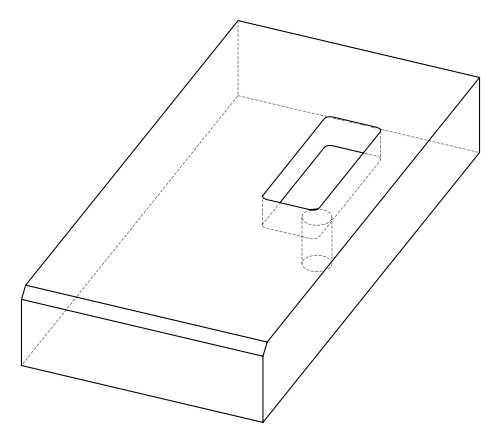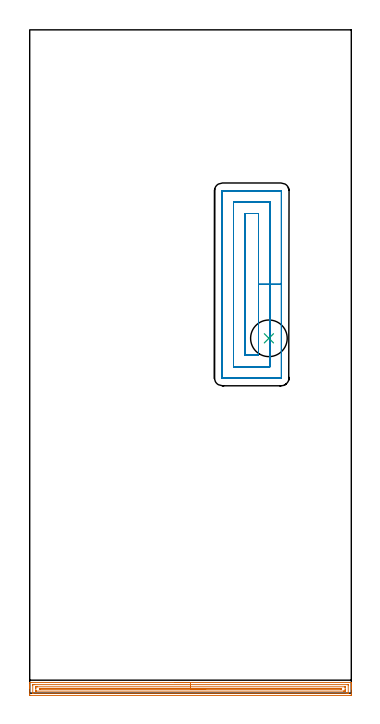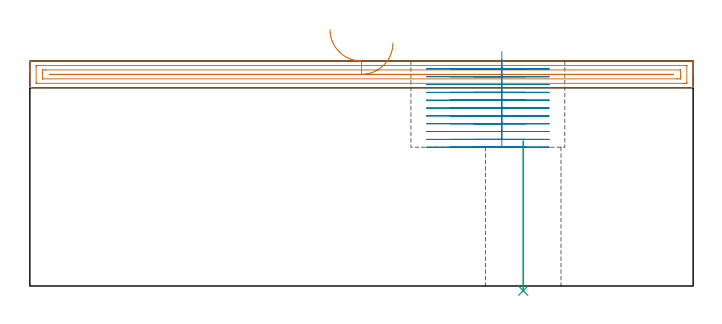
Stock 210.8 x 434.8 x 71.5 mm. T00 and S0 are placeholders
(PLAN: 3 operations, 2 tool changes, 25.8 min)
(1 AREA_MILL | FG_CHAMFER_SURFACE | UGT0205_001 | 6.89 min | 7615 mm3)
(2 MILL_RECTANGULAR_POCKET | POCKET_RECTANGULAR_STRAIGHT | NXT0201_013 | Follow Part, ap 2.5, ae 75% | 18.71 min | 177464 mm3)
(3 INDEXABLE_INSERT_DRILL_THROUGH_HOLE_FROM_SOLID | STEP1HOLE | UGT0302_003 | 0.2 min | 19922 mm3)
(TOOL UGT0205_001 | Chamfer Mill 20 x 3 x 45 deg. | D20 FL50 Z2)
(TOOL NXT0201_013 | ENDMILL 10mm | D10 FL30 Z4)
(TOOL UGT0302_003 | Indexable Insert Drill 24mm | D24 PA180 FL50 Z2)
(OP 1 AREA_MILL)
G17 G21 G94 G90
T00 M6
G54
G17 G0 G90 X95.4 Y7. S1061 M3
G43 Z81.5 H0
G94 G1 X95.438 Z80.628 F250.
X95.552 Z79.763
X95.741 Z78.912
X96.003 Z78.08
X96.337 Z77.274
X96.74 Z76.5
X97.209 Z75.764
X97.74 Z75.072
X98.329 Z74.429
X98.972 Z73.839
X99.664 Z73.308
X100.4 Z72.84
X101.174 Z72.437
X101.98 Z72.103
X102.812 Z71.841
X103.664 Z71.652
X104.528 Z71.538
X105.4 Z71.5
X210.648
X210.79 Y6.997 Z71.488
X210.798 Y6.891 Z71.383
X210.8 Y6.779 Z71.278
Y6.08 Z70.58
Y5.526 Z70.026
Y4.931 Z69.427
Y4.633 Z69.13
Y4.059 Z68.555
Y3.761 Z68.258
Y3.186 Z67.681
Y2.752 Z67.248
Y-0.888 Z63.609
X210.797 Y-1.176 Z63.321
X210.79 Y-1.493 Z63.004
X210.531 Y-1.498 Z63.001
X210.202 Y-1.5 Z63.
X0.598
X0.269 Y-1.498 Z63.001
X0.01 Y-1.493 Z63.004
X0. Y-1.176 Z63.321
Y3.186 Z67.681
Y3.761 Z68.258
Y4.059 Z68.555
Y4.633 Z69.13
Y4.931 Z69.427
Y5.526 Z70.026
Y6.779 Z71.278
X0.002 Y6.891 Z71.383
X0.01 Y6.997 Z71.488
X0.152 Y7. Z71.5
X105.4
Y5.586 Z70.086
X208.418 Y5.585 Z70.085
X208.642
X208.757 Y5.581 Z70.081
X208.782 Y5.579 Z70.079
X208.791 Y5.569 Z70.069
X208.794 Y5.547 Z70.047
X208.799 Y5.43 Z69.93
X208.8 Y0.196 Z64.696
X208.797 Y0.071 Z64.571
X208.791 Y-0.028 Z64.472
X208.785 Y-0.079 Z64.421
X208.752 Y-0.08 Z64.42
X208.418 Y-0.084 Z64.416
X208.195 Y-0.086 Z64.414
X207.526
X2.382
X2.159 Y-0.085 Z64.415
X2.043 Y-0.081 Z64.419
X2.018 Y-0.079 Z64.421
X2.01 Y-0.069 Z64.431
X2.006 Y-0.047 Z64.453
X2.001 Y0.07 Z64.57
X2. Y5.304 Z69.804
X2.003 Y5.429 Z69.929
X2.009 Y5.528 Z70.028
X2.015 Y5.579 Z70.079
X2.048 Y5.58 Z70.08
X2.382 Y5.584 Z70.084
X2.605 Y5.585 Z70.085
X3.274 Y5.586 Z70.086
X105.4
Y4.171 Z68.671
X206.634
X206.749 Y4.169 Z68.669
X206.781 Y4.166 Z68.666
X206.79 Y4.164 Z68.664
X206.793 Y4.155 Z68.655
X206.798 Y4.113 Z68.613
X206.799 Y4.059 Z68.559
X206.8 Y3.896 Z68.396
Y2.314 Z66.814
Y2.152 Z66.652
X206.792 Y1.441 Z65.941
X206.79 Y1.362 Z65.862
X206.78 Y1.335 Z65.835
X206.745 Y1.333 Z65.833
X206.634 Y1.331 Z65.831
X205.858 Y1.329 Z65.829
X205.742 Y1.328 Z65.828
X4.166 Y1.329 Z65.829
X4.051 Y1.331 Z65.831
X4.019 Y1.334 Z65.834
X4.01 Y1.336 Z65.836
X4.007 Y1.345 Z65.845
X4.002 Y1.387 Z65.887
X4.001 Y1.441 Z65.941
X4. Y1.604 Z66.104
Y3.186 Z67.686
Y3.348 Z67.848
X4.008 Y4.059 Z68.559
X4.01 Y4.139 Z68.639
X4.02 Y4.165 Z68.665
X4.055 Y4.167 Z68.667
X4.166 Y4.169 Z68.669
X4.942 Y4.171 Z68.671
X5.058
X105.4
Y2.757 Z67.257
X204.397
X204.412 Y2.756 Z67.256
X204.493 Y2.751 Z67.251
X204.406 Y2.748 Z67.248
X203.973 Y2.743 Z67.243
X203.958
X6.403
X6.388 Y2.744 Z67.244
X6.307 Y2.749 Z67.249
X6.394 Y2.752 Z67.252
X6.827 Y2.757 Z67.257
X6.842
X105.4
X106.272 Z67.295
X107.137 Z67.409
X107.988 Z67.598
X108.82 Z67.86
X109.626 Z68.194
X110.4 Z68.597
X111.136 Z69.066
X111.828 Z69.597
X112.471 Z70.186
X113.06 Z70.829
X113.592 Z71.522
X114.06 Z72.257
X114.463 Z73.031
X114.797 Z73.837
X115.059 Z74.669
X115.248 Z75.521
X115.362 Z76.386
X115.4 Z77.257
G0 Z81.5
M5
M2
(OP 2 MILL_RECTANGULAR_POCKET)
G17 G21 G94 G90
T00 M6
G54
G17 G0 G90 X150. Y247.458 S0 M3
G43 Z81.5 H0
Z74.5
G94 G1 Y267.95 Z69.009 F250.
Y314.4 F500.
X141.1
Y221.5
X150.
Y267.95
X157.5
Y321.9
X133.6
Y214.
X157.5
Y267.95
X165.
Y329.2
G3 X164.8 Y329.4 R0.2
G1 X126.3
G3 X126.1 Y329.2 R0.2
G1 Y206.7
G3 X126.3 Y206.5 R0.2
G1 X164.8
G3 X165. Y206.7 R0.2
G1 Y267.95
Y268.95
G0 X150. Y247.458 Z72.009
G1 Y267.95 Z66.518 F250.
Y314.4 F500.
X141.1
Y221.5
X150.
Y267.95
X157.5
Y321.9
X133.6
Y214.
X157.5
Y267.95
X165.
Y329.2
G3 X164.8 Y329.4 R0.2
G1 X126.3
G3 X126.1 Y329.2 R0.2
G1 Y206.7
G3 X126.3 Y206.5 R0.2
G1 X164.8
G3 X165. Y206.7 R0.2
G1 Y267.95
Y268.95
G0 X150. Y247.458 Z69.518
G1 Y267.95 Z64.027 F250.
Y314.4 F500.
X141.1
Y221.5
X150.
Y267.95
X157.5
Y321.9
X133.6
Y214.
X157.5
Y267.95
X165.
Y329.2
G3 X164.8 Y329.4 R0.2
G1 X126.3
G3 X126.1 Y329.2 R0.2
G1 Y206.7
G3 X126.3 Y206.5 R0.2
G1 X164.8
G3 X165. Y206.7 R0.2
G1 Y267.95
Y268.95
G0 X150. Y247.458 Z67.027
G1 Y267.95 Z61.536 F250.
Y314.4 F500.
X141.1
Y221.5
X150.
Y267.95
X157.5
Y321.9
X133.6
Y214.
X157.5
Y267.95
X165.
Y329.2
G3 X164.8 Y329.4 R0.2
G1 X126.3
G3 X126.1 Y329.2 R0.2
G1 Y206.7
G3 X126.3 Y206.5 R0.2
G1 X164.8
G3 X165. Y206.7 R0.2
G1 Y267.95
Y268.95
G0 X150. Y247.458 Z64.536
G1 Y267.95 Z59.045 F250.
Y314.4 F500.
X141.1
Y221.5
X150.
Y267.95
X157.5
Y321.9
X133.6
Y214.
X157.5
Y267.95
X165.
Y329.2
G3 X164.8 Y329.4 R0.2
G1 X126.3
G3 X126.1 Y329.2 R0.2
G1 Y206.7
G3 X126.3 Y206.5 R0.2
G1 X164.8
G3 X165. Y206.7 R0.2
G1 Y267.95
Y268.95
G0 X150. Y247.458 Z62.045
G1 Y267.95 Z56.555 F250.
Y314.4 F500.
X141.1
Y221.5
X150.
Y267.95
X157.5
Y321.9
X133.6
Y214.
X157.5
Y267.95
X165.
Y329.2
G3 X164.8 Y329.4 R0.2
G1 X126.3
G3 X126.1 Y329.2 R0.2
G1 Y206.7
G3 X126.3 Y206.5 R0.2
G1 X164.8
G3 X165. Y206.7 R0.2
G1 Y267.95
Y268.95
G0 X150. Y247.458 Z59.555
G1 Y267.95 Z54.064 F250.
Y314.4 F500.
X141.1
Y221.5
X150.
Y267.95
X157.5
Y321.9
X133.6
Y214.
X157.5
Y267.95
X165.
Y329.2
G3 X164.8 Y329.4 R0.2
G1 X126.3
G3 X126.1 Y329.2 R0.2
G1 Y206.7
G3 X126.3 Y206.5 R0.2
G1 X164.8
G3 X165. Y206.7 R0.2
G1 Y267.95
Y268.95
G0 X150. Y247.458 Z57.064
G1 Y267.95 Z51.573 F250.
Y314.4 F500.
X141.1
Y221.5
X150.
Y267.95
X157.5
Y321.9
X133.6
Y214.
X157.5
Y267.95
X165.
Y329.2
G3 X164.8 Y329.4 R0.2
G1 X126.3
G3 X126.1 Y329.2 R0.2
G1 Y206.7
G3 X126.3 Y206.5 R0.2
G1 X164.8
G3 X165. Y206.7 R0.2
G1 Y267.95
Y268.95
G0 X150. Y247.458 Z54.573
G1 Y267.95 Z49.082 F250.
Y314.4 F500.
X141.1
Y221.5
X150.
Y267.95
X157.5
Y321.9
X133.6
Y214.
X157.5
Y267.95
X165.
Y329.2
G3 X164.8 Y329.4 R0.2
G1 X126.3
G3 X126.1 Y329.2 R0.2
G1 Y206.7
G3 X126.3 Y206.5 R0.2
G1 X164.8
G3 X165. Y206.7 R0.2
G1 Y267.95
Y268.95
G0 X150. Y247.458 Z52.082
G1 Y267.95 Z46.591 F250.
Y314.4 F500.
X141.1
Y221.5
X150.
Y267.95
X157.5
Y321.9
X133.6
Y214.
X157.5
Y267.95
X165.
Y329.2
G3 X164.8 Y329.4 R0.2
G1 X126.3
G3 X126.1 Y329.2 R0.2
G1 Y206.7
G3 X126.3 Y206.5 R0.2
G1 X164.8
G3 X165. Y206.7 R0.2
G1 Y267.95
Y268.95
G0 X150. Y247.458 Z49.591
G1 Y267.95 Z44.1 F250.
Y314.4 F500.
X141.1
Y221.5
X150.
Y267.95
X157.5
Y321.9
X133.6
Y214.
X157.5
Y267.95
X165.
Y329.2
G3 X164.8 Y329.4 R0.2
G1 X126.3
G3 X126.1 Y329.2 R0.2
G1 Y206.7
G3 X126.3 Y206.5 R0.2
G1 X164.8
G3 X165. Y206.7 R0.2
G1 Y267.95
Y268.95
G0 Z81.5
M5
M2
(OP 3 INDEXABLE_INSERT_DRILL_THROUGH_HOLE_FROM_SOLID)
G17 G21 G94 G90
T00 M6
G54
G17 G0 G90 X156.8 Y232.6 S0 M3
G43 Z81.5 H0
G94 G81 G98 Z-1.5 F250. R46.1
G80
M5
M2
